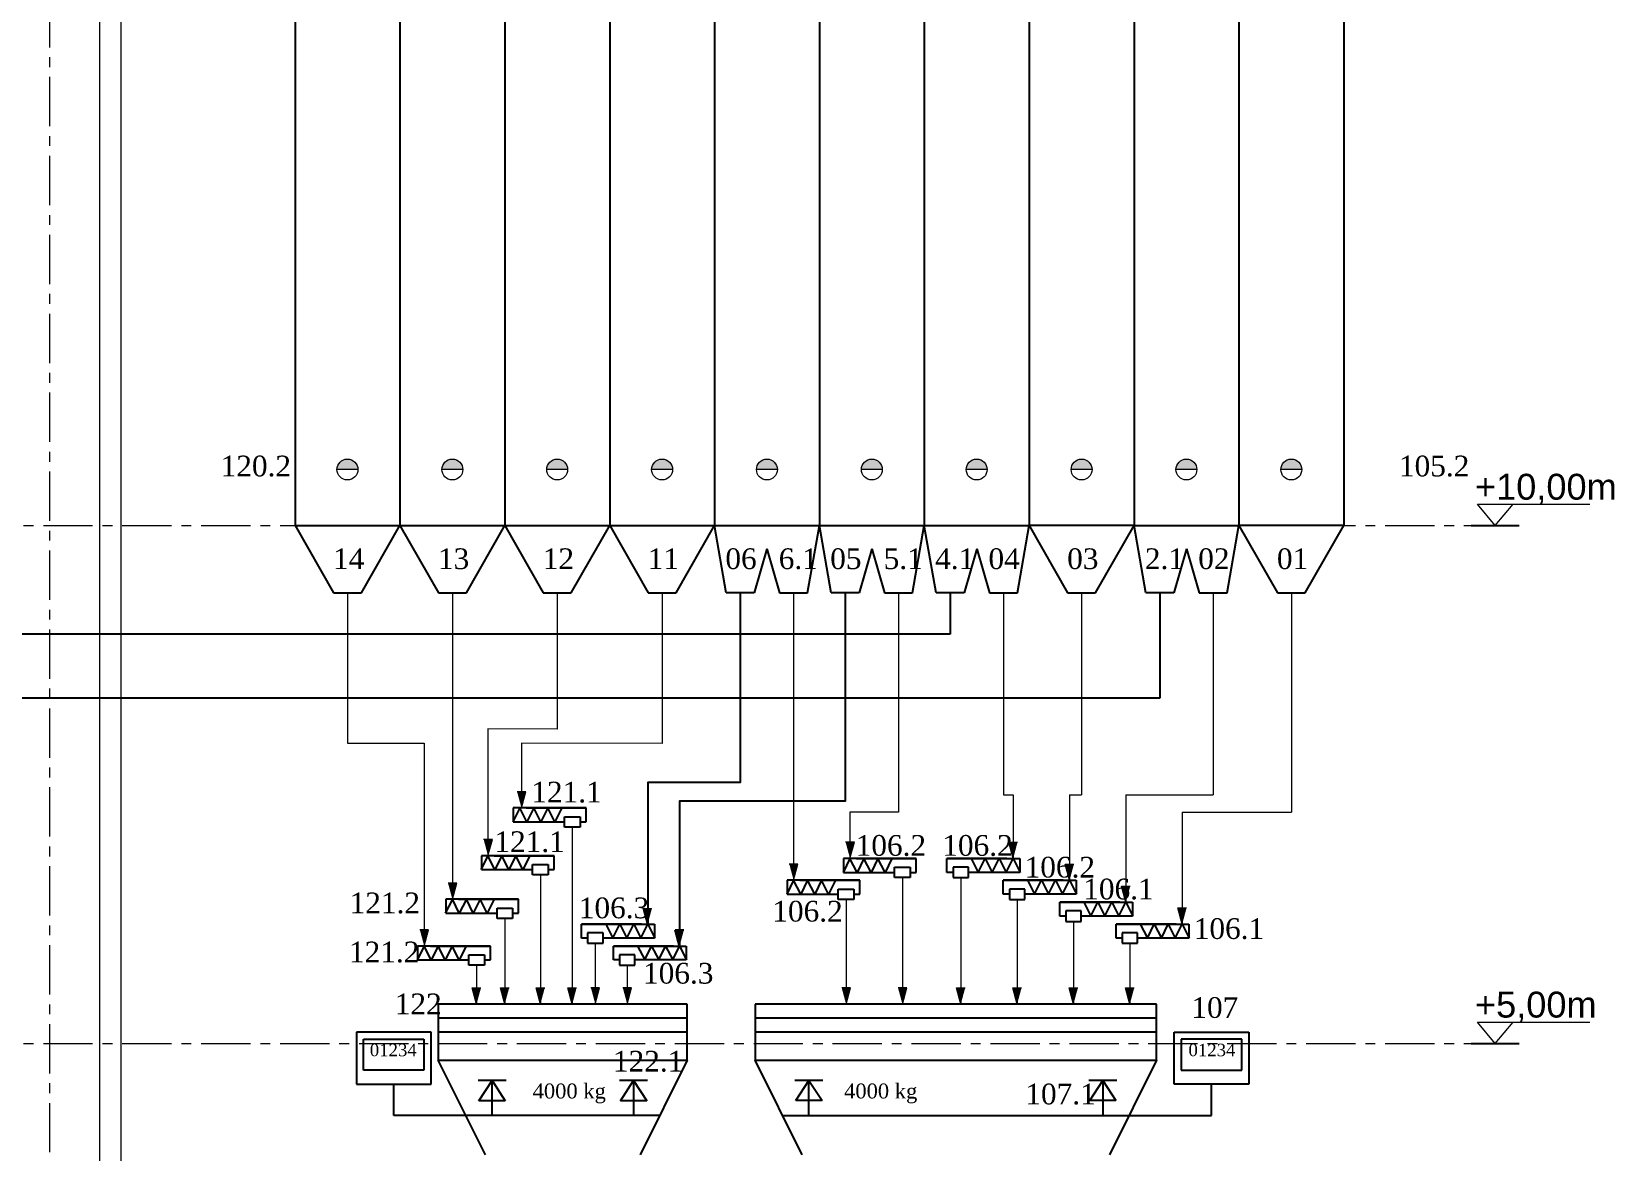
# Model space of a CAD drawing. Header units: millimetres. Extents: x 6561 to 120951, y 30990 to 83596.
# Drawn here: x 59850 to 75131, y 49909 to 60718 of the extents above; entities that cross this region are included whole.
import ezdxf

# ---------------------------------------------------------------- set-up
doc = ezdxf.new("R2010")
doc.units = ezdxf.units.MM
doc.linetypes.add('AXES', pattern=[50.8, 31.75, -6.35, 6.35, -6.35])
doc.linetypes.add('CENTER', pattern=[10.16, 6.35, -1.27, 1.27, -1.27])
for name, color, linetype, lineweight in [('Axe', 1, 'AXES', 9), ('DESSIN', 7, 'Continuous', 25), ('Liaison', 1, 'Continuous', 20), ('Manitension', 5, 'Continuous', 20), ('Niveau', 5, 'Continuous', 20)]:
    doc.layers.add(name, color=color, linetype=linetype, lineweight=lineweight)
doc.layers.add('COTAS', color=4, linetype='Continuous')
doc.styles.get("Standard").update_dxf_attribs({"font": 'arial.ttf'})

msp = doc.modelspace()

# ---------------------------------------------------------------- hatches: boundary and pattern name
h = msp.add_hatch(color=4)
h.paths.add_polyline_path([(65798, 52259), (65756, 52259), (65798, 52102)])
h.paths.add_polyline_path([(65840, 52259), (65798, 52259), (65798, 52102)])
h = msp.add_hatch(color=4)
h.paths.add_polyline_path([(66106, 52048), (66064, 52048), (66106, 51891)])
h.paths.add_polyline_path([(66148, 52048), (66106, 52048), (66106, 51891)])
at = {"layer": 'Liaison', "linetype": 'Continuous'}
h = msp.add_hatch(color=256, dxfattribs=at)
h.paths.add_polyline_path([(64579, 53380), (64621, 53380), (64579, 53224)])
h.paths.add_polyline_path([(64537, 53380), (64579, 53380), (64579, 53224)])
h = msp.add_hatch(color=256, dxfattribs=at)
h.paths.add_polyline_path([(64256, 52920), (64298, 52920), (64256, 52763)])
h.paths.add_polyline_path([(64214, 52920), (64256, 52920), (64256, 52763)])
h = msp.add_hatch(color=256, dxfattribs=at)
h.paths.add_polyline_path([(67751, 52892), (67793, 52892), (67751, 52736)])
h.paths.add_polyline_path([(67709, 52892), (67751, 52892), (67751, 52736)])
h = msp.add_hatch(color=256, dxfattribs=at)
h.paths.add_polyline_path([(69327, 52892), (69285, 52892), (69327, 52736)])
h.paths.add_polyline_path([(69368, 52892), (69327, 52892), (69327, 52736)])
h = msp.add_hatch(color=256, dxfattribs=at)
h.paths.add_polyline_path([(67207, 52681), (67249, 52681), (67207, 52525)])
h.paths.add_polyline_path([(67165, 52681), (67207, 52681), (67207, 52525)])
h = msp.add_hatch(color=256, dxfattribs=at)
h.paths.add_polyline_path([(69871, 52681), (69829, 52681), (69871, 52525)])
h.paths.add_polyline_path([(69913, 52681), (69871, 52681), (69871, 52525)])
h = msp.add_hatch(color=256, dxfattribs=at)
h.paths.add_polyline_path([(63912, 52499), (63954, 52499), (63912, 52342)])
h.paths.add_polyline_path([(63870, 52499), (63912, 52499), (63912, 52342)])
h = msp.add_hatch(color=256, dxfattribs=at)
h.paths.add_polyline_path([(70415, 52470), (70373, 52470), (70415, 52314)])
h.paths.add_polyline_path([(70457, 52470), (70415, 52470), (70415, 52314)])
h = msp.add_hatch(color=256, dxfattribs=at)
h.paths.add_polyline_path([(70959, 52260), (70917, 52260), (70959, 52103)])
h.paths.add_polyline_path([(71001, 52260), (70959, 52260), (70959, 52103)])
h = msp.add_hatch(color=256, dxfattribs=at)
h.paths.add_polyline_path([(63640, 52048), (63682, 52048), (63640, 51891)])
h.paths.add_polyline_path([(63598, 52048), (63640, 52048), (63640, 51891)])
h = msp.add_hatch(color=256, dxfattribs=at)
h.paths.add_polyline_path([(64146, 51486), (64104, 51486), (64146, 51330)])
h.paths.add_polyline_path([(64188, 51486), (64146, 51486), (64146, 51330)])
h = msp.add_hatch(color=256, dxfattribs=at)
h.paths.add_polyline_path([(64418, 51486), (64376, 51486), (64418, 51330)])
h.paths.add_polyline_path([(64460, 51486), (64418, 51486), (64418, 51330)])
h = msp.add_hatch(color=256, dxfattribs=at)
h.paths.add_polyline_path([(64762, 51486), (64720, 51486), (64762, 51330)])
h.paths.add_polyline_path([(64804, 51486), (64762, 51486), (64762, 51330)])
h = msp.add_hatch(color=256, dxfattribs=at)
h.paths.add_polyline_path([(65070, 51486), (65028, 51486), (65070, 51330)])
h.paths.add_polyline_path([(65111, 51486), (65070, 51486), (65070, 51330)])
h = msp.add_hatch(color=256, dxfattribs=at)
h.paths.add_polyline_path([(65292, 51486), (65334, 51486), (65292, 51330)])
h.paths.add_polyline_path([(65250, 51486), (65292, 51486), (65292, 51330)])
h = msp.add_hatch(color=256, dxfattribs=at)
h.paths.add_polyline_path([(65600, 51486), (65642, 51486), (65600, 51330)])
h.paths.add_polyline_path([(65558, 51486), (65600, 51486), (65600, 51330)])
h = msp.add_hatch(color=256, dxfattribs=at)
h.paths.add_polyline_path([(67713, 51486), (67755, 51486), (67713, 51330)])
h.paths.add_polyline_path([(67671, 51486), (67713, 51486), (67713, 51330)])
h = msp.add_hatch(color=256, dxfattribs=at)
h.paths.add_polyline_path([(68257, 51486), (68299, 51486), (68257, 51330)])
h.paths.add_polyline_path([(68215, 51486), (68257, 51486), (68257, 51330)])
h = msp.add_hatch(color=256, dxfattribs=at)
h.paths.add_polyline_path([(68821, 51486), (68779, 51486), (68821, 51330)])
h.paths.add_polyline_path([(68863, 51486), (68821, 51486), (68821, 51330)])
h = msp.add_hatch(color=256, dxfattribs=at)
h.paths.add_polyline_path([(69365, 51486), (69323, 51486), (69365, 51330)])
h.paths.add_polyline_path([(69407, 51486), (69365, 51486), (69365, 51330)])
h = msp.add_hatch(color=256, dxfattribs=at)
h.paths.add_polyline_path([(69909, 51486), (69867, 51486), (69909, 51330)])
h.paths.add_polyline_path([(69951, 51486), (69909, 51486), (69909, 51330)])
h = msp.add_hatch(color=256, dxfattribs=at)
h.paths.add_polyline_path([(70453, 51486), (70411, 51486), (70453, 51330)])
h.paths.add_polyline_path([(70495, 51486), (70453, 51486), (70453, 51330)])
at = {"layer": 'Niveau', "linetype": 'Continuous'}
h = msp.add_hatch(color=256, dxfattribs=at)
h.paths.add_polyline_path([(62799, 56504), (63000, 56504, -0.033445), (63001, 56491), (62798, 56491, -0.033445)])
h.paths.add_polyline_path([(62802, 56518), (62997, 56518, -0.034067), (63000, 56504), (62799, 56504, -0.034067)])
h.paths.add_polyline_path([(62807, 56531), (62992, 56531, -0.035407), (62997, 56518), (62802, 56518, -0.035407)])
h.paths.add_polyline_path([(62814, 56545), (62985, 56545, -0.037777), (62992, 56531), (62807, 56531, -0.037777)])
h.paths.add_polyline_path([(62824, 56558), (62975, 56558, -0.041823), (62985, 56545), (62814, 56545, -0.041823)])
h.paths.add_polyline_path([(62839, 56572), (62960, 56572, -0.049433), (62975, 56558), (62824, 56558, -0.049433)])
h.paths.add_polyline_path([(62863, 56585), (62936, 56585, -0.069209), (62960, 56572), (62839, 56572, -0.069209)])
h.paths.add_polyline_path([(62899, 56592, -0.092025), (62936, 56585), (62863, 56585, -0.092025)])
h = msp.add_hatch(color=256, dxfattribs=at)
h.paths.add_polyline_path([(63812, 56504), (64012, 56504, -0.033445), (64013, 56491), (63811, 56491, -0.033445)])
h.paths.add_polyline_path([(63814, 56518), (64010, 56518, -0.034067), (64012, 56504), (63812, 56504, -0.034067)])
h.paths.add_polyline_path([(63819, 56531), (64005, 56531, -0.035407), (64010, 56518), (63814, 56518, -0.035407)])
h.paths.add_polyline_path([(63826, 56545), (63998, 56545, -0.037777), (64005, 56531), (63819, 56531, -0.037777)])
h.paths.add_polyline_path([(63836, 56558), (63987, 56558, -0.041823), (63998, 56545), (63826, 56545, -0.041823)])
h.paths.add_polyline_path([(63851, 56572), (63973, 56572, -0.049433), (63987, 56558), (63836, 56558, -0.049433)])
h.paths.add_polyline_path([(63876, 56585), (63948, 56585, -0.069209), (63973, 56572), (63851, 56572, -0.069209)])
h.paths.add_polyline_path([(63912, 56592, -0.092025), (63948, 56585), (63876, 56585, -0.092025)])
h = msp.add_hatch(color=256, dxfattribs=at)
h.paths.add_polyline_path([(64824, 56504), (65025, 56504, -0.033445), (65026, 56491), (64823, 56491, -0.033445)])
h.paths.add_polyline_path([(64827, 56518), (65022, 56518, -0.034067), (65025, 56504), (64824, 56504, -0.034067)])
h.paths.add_polyline_path([(64832, 56531), (65017, 56531, -0.035407), (65022, 56518), (64827, 56518, -0.035407)])
h.paths.add_polyline_path([(64839, 56545), (65010, 56545, -0.037777), (65017, 56531), (64832, 56531, -0.037777)])
h.paths.add_polyline_path([(64849, 56558), (65000, 56558, -0.041823), (65010, 56545), (64839, 56545, -0.041823)])
h.paths.add_polyline_path([(64864, 56572), (64985, 56572, -0.049433), (65000, 56558), (64849, 56558, -0.049433)])
h.paths.add_polyline_path([(64888, 56585), (64961, 56585, -0.069209), (64985, 56572), (64864, 56572, -0.069209)])
h.paths.add_polyline_path([(64924, 56592, -0.092025), (64961, 56585), (64888, 56585, -0.092025)])
h = msp.add_hatch(color=256, dxfattribs=at)
h.paths.add_polyline_path([(65837, 56504), (66037, 56504, -0.033445), (66038, 56491), (65836, 56491, -0.033445)])
h.paths.add_polyline_path([(65839, 56518), (66035, 56518, -0.034067), (66037, 56504), (65837, 56504, -0.034067)])
h.paths.add_polyline_path([(65844, 56531), (66030, 56531, -0.035407), (66035, 56518), (65839, 56518, -0.035407)])
h.paths.add_polyline_path([(65851, 56545), (66023, 56545, -0.037777), (66030, 56531), (65844, 56531, -0.037777)])
h.paths.add_polyline_path([(65861, 56558), (66012, 56558, -0.041823), (66023, 56545), (65851, 56545, -0.041823)])
h.paths.add_polyline_path([(65876, 56572), (65998, 56572, -0.049433), (66012, 56558), (65861, 56558, -0.049433)])
h.paths.add_polyline_path([(65901, 56585), (65973, 56585, -0.069209), (65998, 56572), (65876, 56572, -0.069209)])
h.paths.add_polyline_path([(65937, 56592, -0.092025), (65973, 56585), (65901, 56585, -0.092025)])
h = msp.add_hatch(color=256, dxfattribs=at)
h.paths.add_polyline_path([(66849, 56504), (67050, 56504, -0.033445), (67051, 56491), (66848, 56491, -0.033445)])
h.paths.add_polyline_path([(66852, 56518), (67047, 56518, -0.034067), (67050, 56504), (66849, 56504, -0.034067)])
h.paths.add_polyline_path([(66857, 56531), (67042, 56531, -0.035407), (67047, 56518), (66852, 56518, -0.035407)])
h.paths.add_polyline_path([(66864, 56545), (67035, 56545, -0.037777), (67042, 56531), (66857, 56531, -0.037777)])
h.paths.add_polyline_path([(66874, 56558), (67025, 56558, -0.041823), (67035, 56545), (66864, 56545, -0.041823)])
h.paths.add_polyline_path([(66889, 56572), (67010, 56572, -0.049433), (67025, 56558), (66874, 56558, -0.049433)])
h.paths.add_polyline_path([(66913, 56585), (66986, 56585, -0.069209), (67010, 56572), (66889, 56572, -0.069209)])
h.paths.add_polyline_path([(66949, 56592, -0.092025), (66986, 56585), (66913, 56585, -0.092025)])
h = msp.add_hatch(color=256, dxfattribs=at)
h.paths.add_polyline_path([(67862, 56504), (68062, 56504, -0.033445), (68063, 56491), (67861, 56491, -0.033445)])
h.paths.add_polyline_path([(67864, 56518), (68060, 56518, -0.034067), (68062, 56504), (67862, 56504, -0.034067)])
h.paths.add_polyline_path([(67869, 56531), (68055, 56531, -0.035407), (68060, 56518), (67864, 56518, -0.035407)])
h.paths.add_polyline_path([(67876, 56545), (68048, 56545, -0.037777), (68055, 56531), (67869, 56531, -0.037777)])
h.paths.add_polyline_path([(67886, 56558), (68037, 56558, -0.041823), (68048, 56545), (67876, 56545, -0.041823)])
h.paths.add_polyline_path([(67901, 56572), (68023, 56572, -0.049433), (68037, 56558), (67886, 56558, -0.049433)])
h.paths.add_polyline_path([(67926, 56585), (67998, 56585, -0.069209), (68023, 56572), (67901, 56572, -0.069209)])
h.paths.add_polyline_path([(67962, 56592, -0.092025), (67998, 56585), (67926, 56585, -0.092025)])
h = msp.add_hatch(color=256, dxfattribs=at)
h.paths.add_polyline_path([(68874, 56504), (69075, 56504, -0.033445), (69076, 56491), (68873, 56491, -0.033445)])
h.paths.add_polyline_path([(68877, 56518), (69072, 56518, -0.034067), (69075, 56504), (68874, 56504, -0.034067)])
h.paths.add_polyline_path([(68882, 56531), (69067, 56531, -0.035407), (69072, 56518), (68877, 56518, -0.035407)])
h.paths.add_polyline_path([(68889, 56545), (69060, 56545, -0.037777), (69067, 56531), (68882, 56531, -0.037777)])
h.paths.add_polyline_path([(68899, 56558), (69050, 56558, -0.041823), (69060, 56545), (68889, 56545, -0.041823)])
h.paths.add_polyline_path([(68914, 56572), (69035, 56572, -0.049433), (69050, 56558), (68899, 56558, -0.049433)])
h.paths.add_polyline_path([(68938, 56585), (69011, 56585, -0.069209), (69035, 56572), (68914, 56572, -0.069209)])
h.paths.add_polyline_path([(68974, 56592, -0.092025), (69011, 56585), (68938, 56585, -0.092025)])
h = msp.add_hatch(color=256, dxfattribs=at)
h.paths.add_polyline_path([(69887, 56504), (70087, 56504, -0.033445), (70088, 56491), (69886, 56491, -0.033445)])
h.paths.add_polyline_path([(69889, 56518), (70085, 56518, -0.034067), (70087, 56504), (69887, 56504, -0.034067)])
h.paths.add_polyline_path([(69894, 56531), (70080, 56531, -0.035407), (70085, 56518), (69889, 56518, -0.035407)])
h.paths.add_polyline_path([(69901, 56545), (70073, 56545, -0.037777), (70080, 56531), (69894, 56531, -0.037777)])
h.paths.add_polyline_path([(69911, 56558), (70062, 56558, -0.041823), (70073, 56545), (69901, 56545, -0.041823)])
h.paths.add_polyline_path([(69926, 56572), (70048, 56572, -0.049433), (70062, 56558), (69911, 56558, -0.049433)])
h.paths.add_polyline_path([(69951, 56585), (70023, 56585, -0.069209), (70048, 56572), (69926, 56572, -0.069209)])
h.paths.add_polyline_path([(69987, 56592, -0.092025), (70023, 56585), (69951, 56585, -0.092025)])
h = msp.add_hatch(color=256, dxfattribs=at)
h.paths.add_polyline_path([(70899, 56504), (71100, 56504, -0.033445), (71101, 56491), (70898, 56491, -0.033445)])
h.paths.add_polyline_path([(70902, 56518), (71097, 56518, -0.034067), (71100, 56504), (70899, 56504, -0.034067)])
h.paths.add_polyline_path([(70907, 56531), (71092, 56531, -0.035407), (71097, 56518), (70902, 56518, -0.035407)])
h.paths.add_polyline_path([(70914, 56545), (71085, 56545, -0.037777), (71092, 56531), (70907, 56531, -0.037777)])
h.paths.add_polyline_path([(70924, 56558), (71075, 56558, -0.041823), (71085, 56545), (70914, 56545, -0.041823)])
h.paths.add_polyline_path([(70939, 56572), (71060, 56572, -0.049433), (71075, 56558), (70924, 56558, -0.049433)])
h.paths.add_polyline_path([(70963, 56585), (71036, 56585, -0.069209), (71060, 56572), (70939, 56572, -0.069209)])
h.paths.add_polyline_path([(70999, 56592, -0.092025), (71036, 56585), (70963, 56585, -0.092025)])
h = msp.add_hatch(color=256, dxfattribs=at)
h.paths.add_polyline_path([(71912, 56504), (72112, 56504, -0.033445), (72113, 56491), (71911, 56491, -0.033445)])
h.paths.add_polyline_path([(71914, 56518), (72110, 56518, -0.034067), (72112, 56504), (71912, 56504, -0.034067)])
h.paths.add_polyline_path([(71919, 56531), (72105, 56531, -0.035407), (72110, 56518), (71914, 56518, -0.035407)])
h.paths.add_polyline_path([(71926, 56545), (72098, 56545, -0.037777), (72105, 56531), (71919, 56531, -0.037777)])
h.paths.add_polyline_path([(71936, 56558), (72087, 56558, -0.041823), (72098, 56545), (71926, 56545, -0.041823)])
h.paths.add_polyline_path([(71951, 56572), (72073, 56572, -0.049433), (72087, 56558), (71936, 56558, -0.049433)])
h.paths.add_polyline_path([(71976, 56585), (72048, 56585, -0.069209), (72073, 56572), (71951, 56572, -0.069209)])
h.paths.add_polyline_path([(72012, 56592, -0.092025), (72048, 56585), (71976, 56585, -0.092025)])

# ---------------------------------------------------------------- linework, layer by layer
at = {"color": 3, "linetype": 'CENTER', "lineweight": 9, "ltscale": 75}
for p, q in [((8147, 55950), (73748, 55950)), ((8147, 50950), (73748, 50950))]:
    msp.add_line(p, q, dxfattribs=at)
at = {"color": 6}
for p, q in [((73748, 55950), (74213, 55950)), ((73748, 50950), (74213, 50950))]:
    msp.add_line(p, q, dxfattribs=at)
at = {"color": 76}
for p, q in [((68717, 55302), (68717, 54901)), ((70742, 55302), (70742, 54283)), ((68717, 54901), (57223, 54901)), ((70742, 54283), (57524, 54283))]:
    msp.add_line(p, q, dxfattribs=at)
at = {"color": 4}
for p, q in [((65798, 52102), (65756, 52259)), ((66106, 51891), (66064, 52048)), ((66064, 52048), (66148, 52048))]:
    msp.add_line(p, q, dxfattribs=at)
at = {"color": 4, "linetype": 'CENTER', "lineweight": 9, "ltscale": 75}
msp.add_lwpolyline([(60027, 41517), (60027, 80573)], dxfattribs=at)
at = {"color": 4}
for points in [[(66692, 55302), (66692, 53468), (65798, 53468), (65798, 52102)], [(67704, 55302), (67704, 53290), (66106, 53289), (66106, 51891)]]:
    msp.add_lwpolyline(points, dxfattribs=at)
at = {"layer": 'Axe', "color": 6, "ltscale": 10000}
for p, q in [((73981, 55950), (73808, 56156)), ((73808, 56156), (74893, 56156)), ((73924, 56156), (74153, 56156)), ((73981, 55950), (74153, 56156)), ((73981, 50950), (73808, 51156)), ((73808, 51156), (74893, 51156)), ((73924, 51156), (74153, 51156)), ((73981, 50950), (74153, 51156))]:
    msp.add_line(p, q, dxfattribs=at)
at = {"layer": 'DESSIN', "color": 32, "linetype": 'Continuous'}
for p, q in [((62393, 68950), (62393, 55950)), ((62393, 68950), (62393, 55950)), ((63406, 68950), (63406, 55950)), ((63406, 68950), (63406, 55950)), ((64418, 68950), (64418, 55950)), ((64418, 68950), (64418, 55950)), ((65431, 68950), (65431, 55950)), ((62393, 55950), (63406, 55950)), ((62393, 55950), (63406, 55950)), ((62393, 55950), (62764, 55302)), ((63034, 55302), (63406, 55950)), ((63406, 55950), (64418, 55950)), ((63406, 55950), (64418, 55950)), ((63406, 55950), (63777, 55302)), ((64047, 55302), (64418, 55950)), ((64418, 55950), (65431, 55950)), ((64418, 55950), (65431, 55950)), ((64418, 55950), (64789, 55302)), ((65059, 55302), (65431, 55950)), ((65431, 55950), (66443, 55950)), ((65431, 55950), (66443, 55950)), ((65431, 55950), (65802, 55302)), ((66072, 55302), (66443, 55950)), ((62764, 55302), (63034, 55302)), ((63777, 55302), (64047, 55302)), ((64789, 55302), (65059, 55302)), ((65802, 55302), (66072, 55302))]:
    msp.add_line(p, q, dxfattribs=at)
at = {"layer": 'DESSIN', "linetype": 'Continuous'}
for p, q in [((66443, 68950), (66443, 55950)), ((66443, 68950), (66443, 55950)), ((66443, 68950), (66443, 55950)), ((66443, 68950), (66443, 55950)), ((67456, 68950), (67456, 55950)), ((68468, 68950), (68468, 55950)), ((68468, 68950), (68468, 55950)), ((69481, 68950), (69481, 55950)), ((69481, 68950), (69481, 55950)), ((70493, 68950), (70493, 55950)), ((71506, 68950), (71506, 55950)), ((71506, 68950), (71506, 55950)), ((72518, 68950), (72518, 55950)), ((66443, 55950), (67456, 55950)), ((66557, 55302), (66443, 55950)), ((67342, 55302), (67456, 55950)), ((67456, 55950), (68468, 55950)), ((67569, 55302), (67456, 55950)), ((68355, 55302), (68468, 55950)), ((68468, 55950), (69481, 55950)), ((68582, 55302), (68468, 55950)), ((69367, 55302), (69481, 55950)), ((70493, 55950), (69481, 55950)), ((69481, 55950), (69852, 55302)), ((70122, 55302), (70493, 55950)), ((70493, 55950), (71506, 55950)), ((70607, 55302), (70493, 55950)), ((71392, 55302), (71506, 55950)), ((72518, 55950), (71506, 55950)), ((71506, 55950), (71877, 55302)), ((72147, 55302), (72518, 55950)), ((66949, 55726), (66827, 55302)), ((66949, 55726), (67072, 55302)), ((67962, 55726), (67839, 55302)), ((67962, 55726), (68085, 55302)), ((68974, 55726), (68852, 55302)), ((68974, 55726), (69097, 55302)), ((70999, 55726), (70877, 55302)), ((70999, 55726), (71122, 55302)), ((66827, 55302), (66557, 55302)), ((67072, 55302), (67342, 55302)), ((67839, 55302), (67569, 55302)), ((68085, 55302), (68355, 55302)), ((68852, 55302), (68582, 55302)), ((69097, 55302), (69367, 55302)), ((69852, 55302), (70122, 55302)), ((70877, 55302), (70607, 55302)), ((71122, 55302), (71392, 55302)), ((71877, 55302), (72147, 55302)), ((64564, 53224), (64496, 53089)), ((65203, 53224), (64500, 53224)), ((64500, 53224), (64500, 53089)), ((64631, 53089), (64564, 53224)), ((64624, 53224), (65013, 53224)), ((64699, 53224), (64631, 53089)), ((64766, 53089), (64699, 53224)), ((64834, 53224), (64766, 53089)), ((64901, 53089), (64834, 53224)), ((64969, 53224), (64901, 53089)), ((65014, 53224), (65203, 53224)), ((65203, 53089), (65203, 53224)), ((64500, 53089), (64995, 53089)), ((64995, 53039), (64995, 53139)), ((64995, 53139), (65145, 53139)), ((65145, 53039), (64995, 53039)), ((65145, 53139), (65145, 53039)), ((65145, 53089), (65203, 53089)), ((64256, 52763), (64188, 52628)), ((64895, 52763), (64192, 52763)), ((64192, 52763), (64192, 52628)), ((64323, 52628), (64256, 52763)), ((64316, 52763), (64705, 52763)), ((64391, 52763), (64323, 52628)), ((64458, 52628), (64391, 52763)), ((64526, 52763), (64458, 52628)), ((64593, 52628), (64526, 52763)), ((64661, 52763), (64593, 52628)), ((64706, 52763), (64895, 52763)), ((64895, 52628), (64895, 52763)), ((67751, 52736), (67684, 52601)), ((68391, 52736), (67687, 52736)), ((67687, 52736), (67687, 52601)), ((67819, 52601), (67751, 52736)), ((67812, 52736), (68200, 52736)), ((67886, 52736), (67819, 52601)), ((67954, 52601), (67886, 52736)), ((68021, 52736), (67954, 52601)), ((68089, 52601), (68021, 52736)), ((68156, 52736), (68089, 52601)), ((68201, 52736), (68391, 52736)), ((68391, 52601), (68391, 52736)), ((68876, 52736), (68687, 52736)), ((68687, 52736), (69390, 52736)), ((68687, 52601), (68687, 52736)), ((69266, 52736), (68878, 52736)), ((68922, 52736), (68989, 52601)), ((68989, 52601), (69057, 52736)), ((69057, 52736), (69124, 52601)), ((69124, 52601), (69192, 52736)), ((69192, 52736), (69259, 52601)), ((69259, 52601), (69327, 52736)), ((69327, 52736), (69394, 52601)), ((69390, 52736), (69390, 52601)), ((64192, 52628), (64687, 52628)), ((64687, 52578), (64687, 52678)), ((64687, 52678), (64837, 52678)), ((64837, 52578), (64687, 52578)), ((64837, 52678), (64837, 52578)), ((64837, 52628), (64895, 52628)), ((67687, 52601), (68182, 52601)), ((68182, 52551), (68182, 52651)), ((68182, 52651), (68332, 52651)), ((68332, 52651), (68332, 52551)), ((68332, 52601), (68391, 52601)), ((68746, 52601), (68687, 52601)), ((68746, 52651), (68746, 52551)), ((68896, 52651), (68746, 52651)), ((68896, 52551), (68896, 52651)), ((69390, 52601), (68896, 52601)), ((67207, 52525), (67140, 52390)), ((67847, 52525), (67143, 52525)), ((67143, 52525), (67143, 52390)), ((67275, 52390), (67207, 52525)), ((67267, 52525), (67656, 52525)), ((67342, 52525), (67275, 52390)), ((67410, 52390), (67342, 52525)), ((67477, 52525), (67410, 52390)), ((67545, 52390), (67477, 52525)), ((67612, 52525), (67545, 52390)), ((67638, 52340), (67638, 52440)), ((67638, 52440), (67788, 52440)), ((67657, 52525), (67847, 52525)), ((67788, 52440), (67788, 52340)), ((67847, 52390), (67847, 52525)), ((68332, 52551), (68182, 52551)), ((68746, 52551), (68896, 52551)), ((69421, 52525), (69231, 52525)), ((69231, 52525), (69935, 52525)), ((69231, 52390), (69231, 52525)), ((69290, 52440), (69290, 52340)), ((69440, 52440), (69290, 52440)), ((69810, 52525), (69422, 52525)), ((69440, 52340), (69440, 52440)), ((69466, 52525), (69533, 52390)), ((69533, 52390), (69601, 52525)), ((69601, 52525), (69668, 52390)), ((69668, 52390), (69736, 52525)), ((69736, 52525), (69803, 52390)), ((69803, 52390), (69871, 52525)), ((69871, 52525), (69938, 52390)), ((69935, 52525), (69935, 52390)), ((63912, 52342), (63844, 52207)), ((64551, 52342), (63848, 52342)), ((63848, 52342), (63848, 52207)), ((63979, 52207), (63912, 52342)), ((63972, 52342), (64361, 52342)), ((64047, 52342), (63979, 52207)), ((64114, 52207), (64047, 52342)), ((64182, 52342), (64114, 52207)), ((64249, 52207), (64182, 52342)), ((64317, 52342), (64249, 52207)), ((64362, 52342), (64551, 52342)), ((64551, 52207), (64551, 52342)), ((67143, 52390), (67638, 52390)), ((67788, 52340), (67638, 52340)), ((67788, 52390), (67847, 52390)), ((69290, 52390), (69231, 52390)), ((69290, 52340), (69440, 52340)), ((69935, 52390), (69440, 52390)), ((69965, 52314), (69776, 52314)), ((69776, 52314), (70479, 52314)), ((69776, 52179), (69776, 52314)), ((70355, 52314), (69966, 52314)), ((70010, 52314), (70077, 52179)), ((70077, 52179), (70145, 52314)), ((70145, 52314), (70212, 52179)), ((70212, 52179), (70280, 52314)), ((70280, 52314), (70347, 52179)), ((70347, 52179), (70415, 52314)), ((70415, 52314), (70482, 52179)), ((70479, 52314), (70479, 52179)), ((63848, 52207), (64343, 52207)), ((64343, 52157), (64343, 52257)), ((64343, 52257), (64493, 52257)), ((64493, 52157), (64343, 52157)), ((64493, 52257), (64493, 52157)), ((64493, 52207), (64551, 52207)), ((69834, 52179), (69776, 52179)), ((69834, 52229), (69834, 52129)), ((69984, 52229), (69834, 52229)), ((69834, 52129), (69984, 52129)), ((69984, 52129), (69984, 52229)), ((70479, 52179), (69984, 52179)), ((65348, 52102), (65159, 52102)), ((65159, 52102), (65862, 52102)), ((65159, 51967), (65159, 52102)), ((65217, 51967), (65159, 51967)), ((65217, 52017), (65217, 51917)), ((65367, 52017), (65217, 52017)), ((65738, 52102), (65349, 52102)), ((65367, 51917), (65367, 52017)), ((65862, 51967), (65367, 51967)), ((65393, 52102), (65461, 51967)), ((65461, 51967), (65528, 52102)), ((65528, 52102), (65596, 51967)), ((65596, 51967), (65663, 52102)), ((65663, 52102), (65731, 51967)), ((65731, 51967), (65798, 52102)), ((65798, 52102), (65866, 51967)), ((65862, 52102), (65862, 51967)), ((70509, 52103), (70320, 52103)), ((70320, 52103), (71023, 52103)), ((70320, 51968), (70320, 52103)), ((70378, 51968), (70320, 51968)), ((70378, 52018), (70378, 51918)), ((70528, 52018), (70378, 52018)), ((70899, 52103), (70510, 52103)), ((70528, 51918), (70528, 52018)), ((71023, 51968), (70528, 51968)), ((70554, 52103), (70622, 51968)), ((70622, 51968), (70689, 52103)), ((70689, 52103), (70757, 51968)), ((70757, 51968), (70824, 52103)), ((70824, 52103), (70892, 51968)), ((70892, 51968), (70959, 52103)), ((70959, 52103), (71027, 51968)), ((71023, 52103), (71023, 51968)), ((63640, 51891), (63572, 51756)), ((64279, 51891), (63576, 51891)), ((63576, 51891), (63576, 51756)), ((63707, 51756), (63640, 51891)), ((63700, 51891), (64089, 51891)), ((63775, 51891), (63707, 51756)), ((63842, 51756), (63775, 51891)), ((63910, 51891), (63842, 51756)), ((63977, 51756), (63910, 51891)), ((64045, 51891), (63977, 51756)), ((64071, 51706), (64071, 51806)), ((64071, 51806), (64221, 51806)), ((64090, 51891), (64279, 51891)), ((64221, 51806), (64221, 51706)), ((64279, 51756), (64279, 51891)), ((65217, 51917), (65367, 51917)), ((65656, 51891), (65467, 51891)), ((65467, 51891), (66170, 51891)), ((65467, 51756), (65467, 51891)), ((65525, 51806), (65525, 51706)), ((65675, 51806), (65525, 51806)), ((66046, 51891), (65657, 51891)), ((65675, 51706), (65675, 51806)), ((65701, 51891), (65769, 51756)), ((65769, 51756), (65836, 51891)), ((65836, 51891), (65904, 51756)), ((65904, 51756), (65971, 51891)), ((65971, 51891), (66039, 51756)), ((66039, 51756), (66106, 51891)), ((66106, 51891), (66174, 51756)), ((66170, 51891), (66170, 51756)), ((70378, 51918), (70528, 51918)), ((63576, 51756), (64071, 51756)), ((64221, 51706), (64071, 51706)), ((64221, 51756), (64279, 51756)), ((65525, 51756), (65467, 51756)), ((65525, 51706), (65675, 51706)), ((66170, 51756), (65675, 51756)), ((66180, 51330), (63776, 51330)), ((63776, 51330), (63776, 50790)), ((66180, 51195), (63776, 51195)), ((66180, 50790), (66180, 51330)), ((70710, 51330), (66836, 51330)), ((66836, 51330), (66836, 50790)), ((70710, 51195), (66836, 51195)), ((70710, 50790), (70710, 51330)), ((63706, 51060), (62987, 51060)), ((62987, 51060), (62987, 50557)), ((63706, 50557), (63706, 51060)), ((66180, 51060), (63776, 51060)), ((70710, 51060), (66836, 51060)), ((70882, 50557), (70882, 51060)), ((70882, 51060), (71601, 51060)), ((71601, 51060), (71601, 50557)), ((63054, 50993), (63638, 50993)), ((63054, 50692), (63054, 50993)), ((63638, 50993), (63638, 50692)), ((71533, 50993), (70949, 50993)), ((70949, 50993), (70949, 50692)), ((71533, 50692), (71533, 50993)), ((63776, 50790), (66180, 50790)), ((64231, 49874), (63776, 50790)), ((66180, 50790), (65725, 49874)), ((66836, 50790), (70710, 50790)), ((67290, 49874), (66836, 50790)), ((70710, 50790), (70255, 49874)), ((63638, 50692), (63054, 50692)), ((64430, 50593), (64160, 50593)), ((64168, 50397), (64295, 50593)), ((64295, 50256), (64295, 50593)), ((64295, 50593), (64421, 50397)), ((65796, 50593), (65526, 50593)), ((65534, 50397), (65661, 50593)), ((65661, 50593), (65788, 50397)), ((65661, 50593), (65661, 50256)), ((67489, 50593), (67219, 50593)), ((67228, 50398), (67354, 50593)), ((67354, 50256), (67354, 50593)), ((67354, 50593), (67481, 50398)), ((70327, 50593), (70057, 50593)), ((70065, 50398), (70192, 50593)), ((70192, 50593), (70318, 50398)), ((70192, 50593), (70192, 50256)), ((70949, 50692), (71533, 50692)), ((62987, 50557), (63346, 50557)), ((63346, 50256), (63346, 50557)), ((63346, 50557), (63706, 50557)), ((71241, 50557), (70882, 50557)), ((71241, 50256), (71241, 50557)), ((71601, 50557), (71241, 50557)), ((64421, 50397), (64168, 50397)), ((65788, 50397), (65534, 50397)), ((67481, 50398), (67228, 50398)), ((70318, 50398), (70065, 50398)), ((65915, 50256), (63346, 50256)), ((67101, 50256), (71241, 50256))]:
    msp.add_line(p, q, dxfattribs=at)
at = {"layer": 'Liaison', "linetype": 'Continuous'}
for p, q in [((62899, 55302), (62899, 53848)), ((63912, 55302), (63912, 52342)), ((64924, 55302), (64924, 53986)), ((67207, 55302), (67207, 52525)), ((68220, 55302), (68220, 53183)), ((69232, 55302), (69232, 53350)), ((69987, 55302), (69987, 53350)), ((71257, 55302), (71257, 53350)), ((72012, 55302), (72012, 53183)), ((64924, 53986), (64256, 53987)), ((64256, 53987), (64256, 52763)), ((62899, 53848), (63640, 53848)), ((63640, 53848), (63640, 51891)), ((64621, 53380), (64537, 53380)), ((64579, 53224), (64621, 53380)), ((69232, 53350), (69327, 53350)), ((69327, 53350), (69327, 52736)), ((69871, 53350), (69871, 52525)), ((69871, 53350), (69987, 53350)), ((70415, 53350), (70415, 52314)), ((70415, 53350), (71257, 53350)), ((67751, 53183), (67751, 52736)), ((68220, 53183), (67751, 53183)), ((70959, 53183), (70959, 52103)), ((70959, 53183), (72012, 53183)), ((65070, 53039), (65070, 51330)), ((64298, 52920), (64214, 52920)), ((64256, 52763), (64298, 52920)), ((67793, 52892), (67709, 52892)), ((67751, 52736), (67793, 52892)), ((69327, 52736), (69285, 52892)), ((69285, 52892), (69368, 52892)), ((64762, 52578), (64762, 51330)), ((67249, 52681), (67165, 52681)), ((67207, 52525), (67249, 52681)), ((69871, 52525), (69829, 52681)), ((69829, 52681), (69913, 52681)), ((63954, 52499), (63870, 52499)), ((63912, 52342), (63954, 52499)), ((68257, 52551), (68257, 51330)), ((68821, 52551), (68821, 51330)), ((70415, 52314), (70373, 52470)), ((70373, 52470), (70457, 52470)), ((67713, 52340), (67713, 51330)), ((69365, 52340), (69365, 51330)), ((70959, 52103), (70917, 52260)), ((70917, 52260), (71001, 52260)), ((64418, 52157), (64418, 51330)), ((69909, 52129), (69909, 51330)), ((63682, 52048), (63598, 52048)), ((63640, 51891), (63682, 52048)), ((65292, 51917), (65292, 51330)), ((70453, 51918), (70453, 51330)), ((64146, 51706), (64146, 51330)), ((65600, 51706), (65600, 51330)), ((64146, 51330), (64104, 51486)), ((64104, 51486), (64188, 51486)), ((64418, 51330), (64376, 51486)), ((64376, 51486), (64460, 51486)), ((64762, 51330), (64720, 51486)), ((64720, 51486), (64804, 51486)), ((65070, 51330), (65028, 51486)), ((65028, 51486), (65111, 51486)), ((65334, 51486), (65250, 51486)), ((65292, 51330), (65334, 51486)), ((65642, 51486), (65558, 51486)), ((65600, 51330), (65642, 51486)), ((67755, 51486), (67671, 51486)), ((67713, 51330), (67755, 51486)), ((68299, 51486), (68215, 51486)), ((68257, 51330), (68299, 51486)), ((68821, 51330), (68779, 51486)), ((68779, 51486), (68863, 51486)), ((69365, 51330), (69323, 51486)), ((69323, 51486), (69407, 51486)), ((69909, 51330), (69867, 51486)), ((69867, 51486), (69951, 51486)), ((70453, 51330), (70411, 51486)), ((70411, 51486), (70495, 51486))]:
    msp.add_line(p, q, dxfattribs=at)
msp.add_lwpolyline([(65937, 55302), (65937, 53847), (64579, 53848), (64579, 53224)], dxfattribs=at)
at = {"layer": 'Manitension', "linetype": 'Continuous'}
for p, q in [((60508, 42990), (60508, 78827)), ((60710, 78287), (60710, 42450))]:
    msp.add_line(p, q, dxfattribs=at)
at = {"layer": 'Niveau', "linetype": 'Continuous'}
for p, q in [((63001, 56491), (62798, 56491)), ((64013, 56491), (63811, 56491)), ((65026, 56491), (64823, 56491)), ((66038, 56491), (65836, 56491)), ((67051, 56491), (66848, 56491)), ((68063, 56491), (67861, 56491)), ((69076, 56491), (68873, 56491)), ((70088, 56491), (69886, 56491)), ((71101, 56491), (70898, 56491)), ((72113, 56491), (71911, 56491))]:
    msp.add_line(p, q, dxfattribs=at)
for centre in [(62899, 56491), (63912, 56491), (64924, 56491), (65937, 56491), (66949, 56491), (67962, 56491), (68974, 56491), (69987, 56491), (70999, 56491), (72012, 56491)]:
    msp.add_circle(centre, 101, dxfattribs=at)

# ---------------------------------------------------------------- texts
at = {"layer": 'Axe', "color": 6, "ltscale": 10000, "char_height": 250, "width": 859.89, "attachment_point": 1}
for s, insert in [('+10,00m', (73785, 56450)), ('+5,00m', (73785, 51450))]:
    msp.add_mtext(s, dxfattribs=dict(at, insert=insert))
at = {"layer": 'COTAS', "linetype": 'Continuous', "char_height": 200, "width": 328.18, "attachment_point": 1}
for s, insert in [('{\\fTimes New Roman|b0|i0|c0|p18;\\C4;120.2}', (61675, 56625)), ('{\\fTimes New Roman|b0|i0|c0|p18;\\C4;105.2}', (73051, 56625)), ('{\\fTimes New Roman|b0|i0|c0|p18;\\C4;121.1}', (64674, 53477)), ('{\\fTimes New Roman|b0|i0|c0|p18;\\C4;121.1}', (64318, 52998)), ('{\\fTimes New Roman|b0|i0|c0|p18;\\C4;106.2}', (67806, 52962)), ('{\\fTimes New Roman|b0|i0|c0|p18;\\C4;106.2}', (68642, 52962)), ('{\\fTimes New Roman|b0|i0|c0|p18;\\C4;106.2}', (69437, 52752)), ('{\\fTimes New Roman|b0|i0|c0|p18;\\C4;106.1}', (70003, 52541)), ('{\\fTimes New Roman|b0|i0|c0|p18;\\C4;121.2}', (62920, 52407)), ('{\\fTimes New Roman|b0|i0|c0|p18;\\C4;106.3}', (65133, 52359)), ('{\\fTimes New Roman|b0|i0|c0|p18;\\C4;106.2}', (67001, 52327)), ('{\\fTimes New Roman|b0|i0|c0|p18;\\C4;106.1}', (71070, 52159)), ('{\\fTimes New Roman|b0|i0|c0|p18;\\C4;121.2}', (62914, 51933)), ('{\\fTimes New Roman|b0|i0|c0|p18;\\C4;106.3}', (65753, 51728)), ('{\\fTimes New Roman|b0|i0|c0|p18;\\C4;122}', (63356, 51432)), ('{\\fTimes New Roman|b0|i0|c0|p18;\\C4;107}', (71047, 51397)), ('{\\fTimes New Roman|b0|i0|c0|p18;\\C4;122.1}', (65462, 50879)), ('{\\fTimes New Roman|b0|i0|c0|p18;\\C4;107.1}', (69444, 50562))]:
    msp.add_mtext(s, dxfattribs=dict(at, insert=insert))
at = {"layer": 'COTAS', "color": 32, "linetype": 'Continuous', "char_height": 200, "width": 328.18, "attachment_point": 1}
for s, insert in [('{\\fTimes New Roman|b0|i0|c0|p18;14}', (62760, 55730)), ('{\\fTimes New Roman|b0|i0|c0|p18;13}', (63773, 55730)), ('{\\fTimes New Roman|b0|i0|c0|p18;12}', (64785, 55730)), ('{\\fTimes New Roman|b0|i0|c0|p18;11}', (65798, 55730)), ('{\\fTimes New Roman|b0|i0|c0|p18;06}', (66548, 55730)), ('{\\fTimes New Roman|b0|i0|c0|p18;6.1}', (67063, 55730)), ('{\\fTimes New Roman|b0|i0|c0|p18;05}', (67560, 55730)), ('{\\fTimes New Roman|b0|i0|c0|p18;5.1}', (68076, 55730)), ('{\\fTimes New Roman|b0|i0|c0|p18;4.1}', (68573, 55730)), ('{\\fTimes New Roman|b0|i0|c0|p18;04}', (69088, 55730)), ('{\\fTimes New Roman|b0|i0|c0|p18;03}', (69848, 55730)), ('{\\fTimes New Roman|b0|i0|c0|p18;2.1}', (70598, 55730)), ('{\\fTimes New Roman|b0|i0|c0|p18;02}', (71113, 55730)), ('{\\fTimes New Roman|b0|i0|c0|p18;01}', (71873, 55730))]:
    msp.add_mtext(s, dxfattribs=dict(at, insert=insert))
at = {"layer": 'DESSIN', "linetype": 'Continuous'}
for s, insert, char_height, width, attachment_point in [('{\\fTimes New Roman|b0|i0|c0|p18;\\H0.75x;01234}', (63568, 50947), 160, 584.13, 3), ('{\\fTimes New Roman|b0|i0|c0|p18;\\H0.75x;01234}', (71019, 50947), 160, 584.13, 1), ('{\\fTimes New Roman|b0|i0|c0|p18;\\H0.75x;4000 kg}', (64687, 50563), 192, 700.96, 1), ('{\\fTimes New Roman|b0|i0|c0|p18;\\H0.75x;4000 kg}', (67694, 50563), 192, 700.96, 1)]:
    msp.add_mtext(s, dxfattribs=dict(at, insert=insert, char_height=char_height, width=width, attachment_point=attachment_point))

doc.saveas('drawing.dxf')
